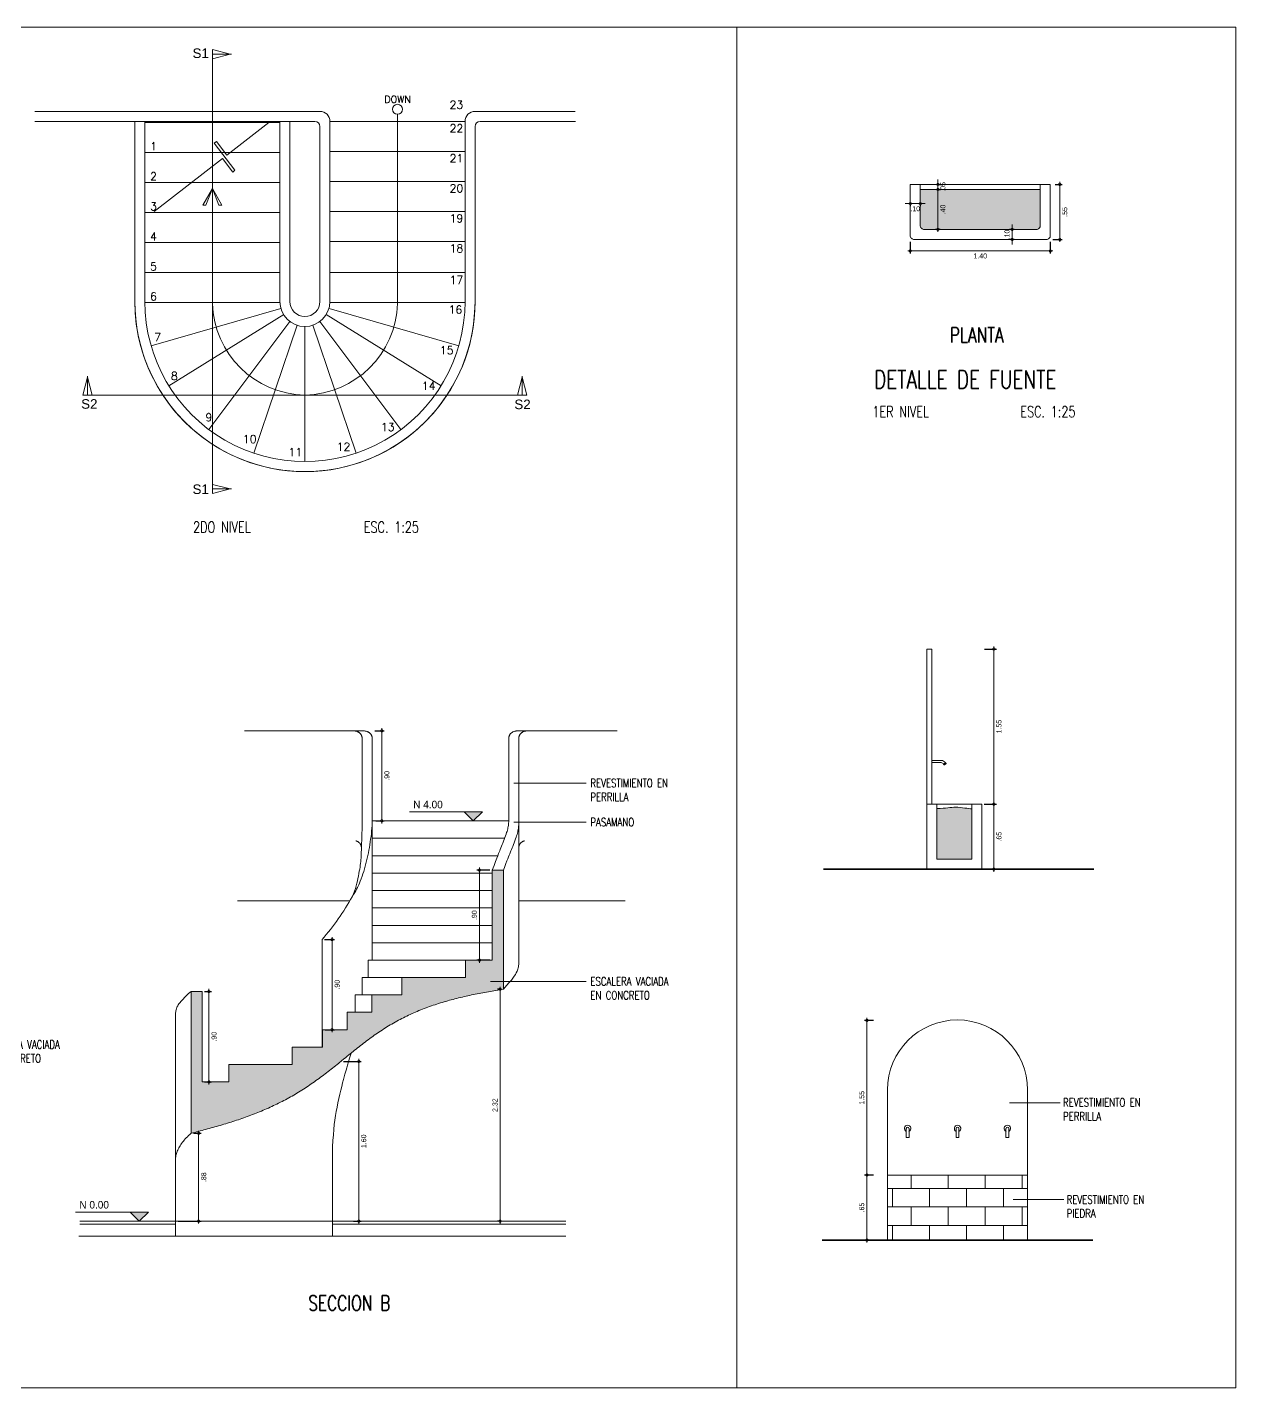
# Model space of a CAD drawing. Header units: metres. Extents: x 113 to 2416, y -346 to 476.
# Drawn here: x 266.05 to 278.13, y -166.51 to -152.91 of the extents above; entities that cross this region are included whole.
import ezdxf

# ---------------------------------------------------------------- set-up
doc = ezdxf.new("R2010")
doc.units = ezdxf.units.M
doc.header["$PDMODE"] = 34
for name, pattern in [('0', [0]), ('CONTINU', [0]), ('DASHED', [0.75, 0.5, -0.25])]:
    doc.linetypes.add(name, pattern=pattern)
doc.layers.get('0').update_dxf_attribs({"color": 250, "linetype": '0', "lineweight": 20})
doc.layers.get('Defpoints').update_dxf_attribs({"color": 6})
for name, color, linetype, lineweight in [('A-FLOR', 253, 'Continuous', 0), ('baranda vidrio', 143, 'Continuous', 0), ('corte', 250, 'Continuous', 20), ('DIMENSIONES', 5, 'Continuous', 5), ('muros bajitos', 252, 'Continuous', 5), ('piscina', 131, 'Continuous', 0), ('piso', 253, 'Continuous', 0), ('SE-2', 252, 'Continuous', 9), ('SE-3', 253, 'Continuous', 5), ('textos', 7, 'Continuous', 0)]:
    doc.layers.add(name, color=color, linetype=linetype, lineweight=lineweight)
doc.layers.add('RELLENO SECCION', color=8, linetype='Continuous', lineweight=0, transparency=0.4)
doc.styles.add('Arch-Dim', font='romans.shx', dxfattribs={"width": 0.75})
doc.styles.add('ESC100-2mm', font='arial.ttf', dxfattribs={"height": 0.15})
doc.styles.add('ESC25-2mm', font='arial.ttf', dxfattribs={"height": 0.05})
doc.styles.add('Roman', font='romans')
doc.styles.get("Standard").update_dxf_attribs({"font": 'arial.ttf', "height": 0.1875})
doc.dimstyles.new('DIMS25', dxfattribs={"dimtxt": 0.05, "dimasz": 0.05, "dimexe": 0.025, "dimexo": 0.025, "dimgap": 0.025, "dimtad": 2, "dimzin": 4, "dimdsep": 46, "dimtxsty": 'ESC25-2mm', "dimblk": 'DOTSMALL', "dimcen": 0.025, "dimdle": 0.025, "dimclrd": 256, "dimclre": 256, "dimclrt": 1, "dimadec": 0, "dimazin": 0, "dimtfac": 1, "dimtix": 1, "dimtmove": 2, "dimatfit": 3, "dimfxl": 1, "dimtolj": 1, "dimtzin": 0, "dimlwd": -1, "dimarcsym": 0})

# ---------------------------------------------------------------- blocks, each defined once
blk = doc.blocks.new('_DotSmall')
at = {"color": 0, "linetype": 'ByBlock', "lineweight": 13, "const_width": 0.5}
blk.add_lwpolyline([(-0.0625, 0, 1), (0.0625, 0, 1)], format="xyb", close=True, dxfattribs=at)
blk = doc.blocks.new('*D507')
at = {"layer": 'Defpoints', "color": 0, "transparency": 16777216}
for p in [(275.646, -160.674), (275.646, -161.324), (275.713, -161.324)]:
    blk.add_point(p, dxfattribs=at)
at = {"layer": 'DIMENSIONES', "lineweight": -2, "transparency": 16777216}
for p, q in [((275.671, -160.674), (275.738, -160.674)), ((275.671, -161.324), (275.738, -161.324))]:
    blk.add_line(p, q, dxfattribs=at)
at = {"layer": 'DIMENSIONES', "transparency": 16777216}
blk.add_line((275.713, -160.649), (275.713, -161.349), dxfattribs=at)
at = {"layer": 'DIMENSIONES', "transparency": 16777216, "xscale": 0.05, "yscale": 0.05, "zscale": 0.05}
for p, rotation in [((275.713, -160.674), 90), ((275.713, -161.324), 270)]:
    blk.add_blockref('_DotSmall', p, dxfattribs=dict(at, rotation=rotation))
at = {"layer": 'DIMENSIONES', "color": 5, "lineweight": 13, "transparency": 16777216, "insert": (275.764, -160.999), "char_height": 0.05, "attachment_point": 5, "rotation": 90, "style": 'ESC25-2mm'}
blk.add_mtext('\\A1;.65', dxfattribs=at)
blk = doc.blocks.new('*D508')
at = {"layer": 'Defpoints', "color": 0, "transparency": 16777216}
for p in [(274.877, -155.031), (276.277, -155.031), (276.277, -155.145)]:
    blk.add_point(p, dxfattribs=at)
at = {"layer": 'DIMENSIONES', "lineweight": -2, "transparency": 16777216}
for p, q in [((274.877, -155.056), (274.877, -155.17)), ((276.277, -155.056), (276.277, -155.17))]:
    blk.add_line(p, q, dxfattribs=at)
at = {"layer": 'DIMENSIONES', "transparency": 16777216}
blk.add_line((274.852, -155.145), (276.302, -155.145), dxfattribs=at)
at = {"layer": 'DIMENSIONES', "transparency": 16777216, "xscale": 0.05, "yscale": 0.05, "zscale": 0.05, "rotation": 180}
blk.add_blockref('_DotSmall', (274.877, -155.145), dxfattribs=at)
at = {"layer": 'DIMENSIONES', "transparency": 16777216, "xscale": 0.05, "yscale": 0.05, "zscale": 0.05}
blk.add_blockref('_DotSmall', (276.277, -155.145), dxfattribs=at)
at = {"layer": 'DIMENSIONES', "color": 5, "lineweight": 13, "transparency": 16777216, "insert": (275.577, -155.196), "char_height": 0.05, "attachment_point": 5, "style": 'ESC25-2mm'}
blk.add_mtext('\\A1;1.40', dxfattribs=at)
blk = doc.blocks.new('*D509')
at = {"layer": 'Defpoints', "color": 0, "transparency": 16777216}
for p in [(276.301, -154.481), (276.371, -154.481), (276.277, -155.031)]:
    blk.add_point(p, dxfattribs=at)
at = {"layer": 'DIMENSIONES', "lineweight": -2, "transparency": 16777216}
for p, q in [((276.326, -154.481), (276.396, -154.481)), ((276.302, -155.031), (276.396, -155.031))]:
    blk.add_line(p, q, dxfattribs=at)
at = {"layer": 'DIMENSIONES', "transparency": 16777216}
blk.add_line((276.371, -155.056), (276.371, -154.456), dxfattribs=at)
at = {"layer": 'DIMENSIONES', "transparency": 16777216, "xscale": 0.05, "yscale": 0.05, "zscale": 0.05}
for p, rotation in [((276.371, -154.481), 90), ((276.371, -155.031), 270)]:
    blk.add_blockref('_DotSmall', p, dxfattribs=dict(at, rotation=rotation))
at = {"layer": 'DIMENSIONES', "color": 5, "lineweight": 13, "transparency": 16777216, "insert": (276.421, -154.756), "char_height": 0.05, "attachment_point": 5, "rotation": 90, "style": 'ESC25-2mm'}
blk.add_mtext('\\A1;.55', dxfattribs=at)
blk = doc.blocks.new('*D513')
at = {"layer": 'Defpoints', "color": 0, "transparency": 16777216}
for p in [(275.594, -159.124), (275.713, -159.124), (275.592, -160.674)]:
    blk.add_point(p, dxfattribs=at)
at = {"layer": 'DIMENSIONES', "lineweight": -2, "transparency": 16777216}
for p, q in [((275.619, -159.124), (275.738, -159.124)), ((275.617, -160.674), (275.738, -160.674))]:
    blk.add_line(p, q, dxfattribs=at)
at = {"layer": 'DIMENSIONES', "transparency": 16777216}
blk.add_line((275.713, -160.699), (275.713, -159.099), dxfattribs=at)
at = {"layer": 'DIMENSIONES', "transparency": 16777216, "xscale": 0.05, "yscale": 0.05, "zscale": 0.05}
for p, rotation in [((275.713, -159.124), 90), ((275.713, -160.674), 270)]:
    blk.add_blockref('_DotSmall', p, dxfattribs=dict(at, rotation=rotation))
at = {"layer": 'DIMENSIONES', "color": 5, "lineweight": 13, "transparency": 16777216, "insert": (275.764, -159.899), "char_height": 0.05, "attachment_point": 5, "rotation": 90, "style": 'ESC25-2mm'}
blk.add_mtext('\\A1;1.55', dxfattribs=at)
blk = doc.blocks.new('*D514')
at = {"layer": 'Defpoints', "color": 0, "transparency": 16777216}
for p in [(274.444, -164.38), (274.535, -164.38), (274.535, -165.03)]:
    blk.add_point(p, dxfattribs=at)
at = {"layer": 'DIMENSIONES', "transparency": 16777216}
blk.add_line((274.444, -165.055), (274.444, -164.355), dxfattribs=at)
at = {"layer": 'DIMENSIONES', "lineweight": -2, "transparency": 16777216}
for p, q in [((274.51, -164.38), (274.419, -164.38)), ((274.51, -165.03), (274.419, -165.03))]:
    blk.add_line(p, q, dxfattribs=at)
at = {"layer": 'DIMENSIONES', "transparency": 16777216, "xscale": 0.05, "yscale": 0.05, "zscale": 0.05}
for p, rotation in [((274.444, -164.38), 90), ((274.444, -165.03), 270)]:
    blk.add_blockref('_DotSmall', p, dxfattribs=dict(at, rotation=rotation))
at = {"layer": 'DIMENSIONES', "color": 5, "lineweight": 13, "transparency": 16777216, "insert": (274.393, -164.705), "char_height": 0.05, "attachment_point": 5, "rotation": 90, "style": 'ESC25-2mm'}
blk.add_mtext('\\A1;.65', dxfattribs=at)
blk = doc.blocks.new('*D515')
at = {"layer": 'Defpoints', "color": 0, "transparency": 16777216}
for p in [(274.444, -162.835), (274.535, -162.835), (274.535, -164.38)]:
    blk.add_point(p, dxfattribs=at)
at = {"layer": 'DIMENSIONES', "lineweight": -2, "transparency": 16777216}
for p, q in [((274.51, -162.835), (274.419, -162.835)), ((274.51, -164.38), (274.419, -164.38))]:
    blk.add_line(p, q, dxfattribs=at)
at = {"layer": 'DIMENSIONES', "transparency": 16777216}
blk.add_line((274.444, -164.405), (274.444, -162.81), dxfattribs=at)
at = {"layer": 'DIMENSIONES', "transparency": 16777216, "xscale": 0.05, "yscale": 0.05, "zscale": 0.05}
for p, rotation in [((274.444, -162.835), 90), ((274.444, -164.38), 270)]:
    blk.add_blockref('_DotSmall', p, dxfattribs=dict(at, rotation=rotation))
at = {"layer": 'DIMENSIONES', "color": 5, "transparency": 16777216, "insert": (274.393, -163.608), "char_height": 0.05, "attachment_point": 5, "rotation": 90, "style": 'ESC25-2mm'}
blk.add_mtext('\\A1;1.55', dxfattribs=at)
blk = doc.blocks.new('*D518')
at = {"layer": 'Defpoints', "color": 0, "transparency": 16777216}
for p in [(270.572, -161.333), (270.7, -161.333), (270.7, -162.233)]:
    blk.add_point(p, dxfattribs=at)
at = {"layer": 'DIMENSIONES', "lineweight": -2, "transparency": 16777216}
for p, q in [((270.675, -161.333), (270.547, -161.333)), ((270.675, -162.233), (270.547, -162.233))]:
    blk.add_line(p, q, dxfattribs=at)
at = {"layer": 'DIMENSIONES', "transparency": 16777216}
blk.add_line((270.572, -162.258), (270.572, -161.308), dxfattribs=at)
at = {"layer": 'DIMENSIONES', "transparency": 16777216, "xscale": 0.05, "yscale": 0.05, "zscale": 0.05}
for p, rotation in [((270.572, -161.333), 90), ((270.572, -162.233), 270)]:
    blk.add_blockref('_DotSmall', p, dxfattribs=dict(at, rotation=rotation))
at = {"layer": 'DIMENSIONES', "color": 5, "lineweight": 13, "transparency": 16777216, "insert": (270.521, -161.783), "char_height": 0.05, "attachment_point": 5, "rotation": 90, "style": 'ESC25-2mm'}
blk.add_mtext('\\A1;.90', dxfattribs=at)
blk = doc.blocks.new('*D519')
at = {"layer": 'Defpoints', "color": 0, "transparency": 16777216}
for p in [(269.501, -159.941), (269.596, -159.941), (269.512, -160.841)]:
    blk.add_point(p, dxfattribs=at)
at = {"layer": 'DIMENSIONES', "lineweight": -2, "transparency": 16777216}
for p, q in [((269.526, -159.941), (269.621, -159.941)), ((269.537, -160.841), (269.621, -160.841))]:
    blk.add_line(p, q, dxfattribs=at)
at = {"layer": 'DIMENSIONES', "transparency": 16777216}
blk.add_line((269.596, -160.866), (269.596, -159.916), dxfattribs=at)
at = {"layer": 'DIMENSIONES', "transparency": 16777216, "xscale": 0.05, "yscale": 0.05, "zscale": 0.05}
for p, rotation in [((269.596, -159.941), 90), ((269.596, -160.841), 270)]:
    blk.add_blockref('_DotSmall', p, dxfattribs=dict(at, rotation=rotation))
at = {"layer": 'DIMENSIONES', "color": 5, "lineweight": 13, "transparency": 16777216, "insert": (269.647, -160.391), "char_height": 0.05, "attachment_point": 5, "rotation": 90, "style": 'ESC25-2mm'}
blk.add_mtext('\\A1;.90', dxfattribs=at)
blk = doc.blocks.new('*D521')
at = {"layer": 'corte', "lineweight": -2, "transparency": 16777216}
for p, q in [((267.825, -162.546), (267.894, -162.546)), ((267.825, -163.45), (267.894, -163.45))]:
    blk.add_line(p, q, dxfattribs=at)
at = {"layer": 'corte', "transparency": 16777216}
blk.add_line((267.869, -163.475), (267.869, -162.521), dxfattribs=at)
at = {"layer": 'Defpoints', "color": 0, "transparency": 16777216}
for p in [(267.8, -162.546), (267.869, -162.546), (267.8, -163.45)]:
    blk.add_point(p, dxfattribs=at)
at = {"layer": 'corte', "transparency": 16777216, "xscale": 0.05, "yscale": 0.05, "zscale": 0.05}
for p, rotation in [((267.869, -162.546), 90), ((267.869, -163.45), 270)]:
    blk.add_blockref('_DotSmall', p, dxfattribs=dict(at, rotation=rotation))
at = {"layer": 'corte', "color": 5, "transparency": 16777216, "insert": (267.92, -162.998), "char_height": 0.05, "attachment_point": 5, "rotation": 90, "style": 'ESC25-2mm'}
blk.add_mtext('\\A1;.90', dxfattribs=at)
blk = doc.blocks.new('*D522')
at = {"layer": 'Defpoints', "color": 0, "transparency": 16777216}
for p in [(269, -162.027), (269.099, -162.027), (269.004, -162.928)]:
    blk.add_point(p, dxfattribs=at)
at = {"layer": 'DIMENSIONES', "lineweight": -2, "transparency": 16777216}
for p, q in [((269.025, -162.027), (269.124, -162.027)), ((269.029, -162.928), (269.124, -162.928))]:
    blk.add_line(p, q, dxfattribs=at)
at = {"layer": 'DIMENSIONES', "transparency": 16777216}
blk.add_line((269.099, -162.953), (269.099, -162.002), dxfattribs=at)
at = {"layer": 'DIMENSIONES', "transparency": 16777216, "xscale": 0.05, "yscale": 0.05, "zscale": 0.05}
for p, rotation in [((269.099, -162.027), 90), ((269.099, -162.928), 270)]:
    blk.add_blockref('_DotSmall', p, dxfattribs=dict(at, rotation=rotation))
at = {"layer": 'DIMENSIONES', "color": 5, "lineweight": 13, "transparency": 16777216, "insert": (269.15, -162.478), "char_height": 0.05, "attachment_point": 5, "rotation": 90, "style": 'ESC25-2mm'}
blk.add_mtext('\\A1;.90', dxfattribs=at)
blk = doc.blocks.new('*D524')
at = {"layer": 'Defpoints', "color": 0, "transparency": 16777216}
for p in [(270.811, -162.523), (270.778, -164.841), (270.811, -164.841)]:
    blk.add_point(p, dxfattribs=at)
at = {"layer": 'DIMENSIONES', "lineweight": -2, "transparency": 16777216}
for p, q in [((270.786, -162.523), (270.753, -162.523)), ((270.786, -164.841), (270.753, -164.841))]:
    blk.add_line(p, q, dxfattribs=at)
at = {"layer": 'DIMENSIONES', "transparency": 16777216}
blk.add_line((270.778, -162.498), (270.778, -164.866), dxfattribs=at)
at = {"layer": 'DIMENSIONES', "transparency": 16777216, "xscale": 0.05, "yscale": 0.05, "zscale": 0.05}
for p, rotation in [((270.778, -162.523), 90), ((270.778, -164.841), 270)]:
    blk.add_blockref('_DotSmall', p, dxfattribs=dict(at, rotation=rotation))
at = {"layer": 'DIMENSIONES', "color": 5, "lineweight": 13, "transparency": 16777216, "insert": (270.728, -163.682), "char_height": 0.05, "attachment_point": 5, "rotation": 90, "style": 'ESC25-2mm'}
blk.add_mtext('\\A1;2.32', dxfattribs=at)
blk = doc.blocks.new('*D525')
at = {"layer": 'Defpoints', "color": 0, "transparency": 16777216}
for p in [(267.69, -163.963), (267.535, -164.841), (267.766, -164.841)]:
    blk.add_point(p, dxfattribs=at)
at = {"layer": 'DIMENSIONES', "lineweight": -2, "transparency": 16777216}
for p, q in [((267.715, -163.963), (267.791, -163.963)), ((267.56, -164.841), (267.791, -164.841))]:
    blk.add_line(p, q, dxfattribs=at)
at = {"layer": 'DIMENSIONES', "transparency": 16777216}
blk.add_line((267.766, -163.938), (267.766, -164.866), dxfattribs=at)
at = {"layer": 'DIMENSIONES', "transparency": 16777216, "xscale": 0.05, "yscale": 0.05, "zscale": 0.05}
for p, rotation in [((267.766, -163.963), 90), ((267.766, -164.841), 270)]:
    blk.add_blockref('_DotSmall', p, dxfattribs=dict(at, rotation=rotation))
at = {"layer": 'DIMENSIONES', "color": 5, "lineweight": 13, "transparency": 16777216, "insert": (267.817, -164.402), "char_height": 0.05, "attachment_point": 5, "rotation": 90, "style": 'ESC25-2mm'}
blk.add_mtext('\\A1;.88', dxfattribs=at)
blk = doc.blocks.new('*D526')
at = {"layer": 'Defpoints', "color": 0, "transparency": 16777216}
for p in [(269.187, -163.245), (269.29, -164.841), (269.366, -164.841)]:
    blk.add_point(p, dxfattribs=at)
at = {"layer": 'DIMENSIONES', "lineweight": -2, "transparency": 16777216}
for p, q in [((269.212, -163.245), (269.391, -163.245)), ((269.315, -164.841), (269.391, -164.841))]:
    blk.add_line(p, q, dxfattribs=at)
at = {"layer": 'DIMENSIONES', "transparency": 16777216}
blk.add_line((269.366, -163.22), (269.366, -164.866), dxfattribs=at)
at = {"layer": 'DIMENSIONES', "transparency": 16777216, "xscale": 0.05, "yscale": 0.05, "zscale": 0.05}
for p, rotation in [((269.366, -163.245), 90), ((269.366, -164.841), 270)]:
    blk.add_blockref('_DotSmall', p, dxfattribs=dict(at, rotation=rotation))
at = {"layer": 'DIMENSIONES', "color": 5, "lineweight": 13, "transparency": 16777216, "insert": (269.416, -164.043), "char_height": 0.05, "attachment_point": 5, "rotation": 90, "style": 'ESC25-2mm'}
blk.add_mtext('\\A1;1.60', dxfattribs=at)
blk = doc.blocks.new('INDI.PISO')
blk.add_hatch(color=256).paths.add_polyline_path([(0, 0), (0.183, 0), (0.092, -0.092)])
blk.add_line((0.183, 0), (0.728, 0))
blk.add_lwpolyline([(0, 0), (0.183, 0), (0.092, -0.092), (0, 0)])
blk = doc.blocks.new('*D528')
at = {"layer": 'Defpoints', "color": 0, "transparency": 16777216}
for p in [(275.137, -154.481), (275.137, -154.531), (275.154, -154.531)]:
    blk.add_point(p, dxfattribs=at)
at = {"layer": 'DIMENSIONES', "transparency": 16777216}
for p, q in [((275.154, -154.481), (275.154, -154.431)), ((275.154, -154.481), (275.154, -154.531)), ((275.154, -154.531), (275.154, -154.581))]:
    blk.add_line(p, q, dxfattribs=at)
at = {"layer": 'DIMENSIONES', "lineweight": -2, "transparency": 16777216}
for p, q in [((275.162, -154.481), (275.179, -154.481)), ((275.162, -154.531), (275.179, -154.531))]:
    blk.add_line(p, q, dxfattribs=at)
at = {"layer": 'DIMENSIONES', "transparency": 16777216, "xscale": 0.05, "yscale": 0.05, "zscale": 0.05}
for p, rotation in [((275.154, -154.481), 270), ((275.154, -154.531), 90)]:
    blk.add_blockref('_DotSmall', p, dxfattribs=dict(at, rotation=rotation))
at = {"layer": 'DIMENSIONES', "color": 5, "lineweight": 13, "transparency": 16777216, "insert": (275.204, -154.506), "char_height": 0.05, "attachment_point": 5, "rotation": 90, "style": 'ESC25-2mm'}
blk.add_mtext('\\A1;.05', dxfattribs=at)
blk = doc.blocks.new('*D529')
at = {"layer": 'Defpoints', "color": 0, "transparency": 16777216}
for p in [(275.137, -154.531), (275.154, -154.931), (275.2, -154.931)]:
    blk.add_point(p, dxfattribs=at)
at = {"layer": 'DIMENSIONES', "transparency": 16777216}
blk.add_line((275.154, -154.506), (275.154, -154.956), dxfattribs=at)
at = {"layer": 'DIMENSIONES', "lineweight": -2, "transparency": 16777216}
for p, q in [((275.162, -154.531), (275.179, -154.531)), ((275.175, -154.931), (275.129, -154.931))]:
    blk.add_line(p, q, dxfattribs=at)
at = {"layer": 'DIMENSIONES', "transparency": 16777216, "xscale": 0.05, "yscale": 0.05, "zscale": 0.05}
for p, rotation in [((275.154, -154.531), 90), ((275.154, -154.931), 270)]:
    blk.add_blockref('_DotSmall', p, dxfattribs=dict(at, rotation=rotation))
at = {"layer": 'DIMENSIONES', "color": 5, "transparency": 16777216, "insert": (275.204, -154.731), "char_height": 0.05, "attachment_point": 5, "rotation": 90, "style": 'ESC25-2mm'}
blk.add_mtext('\\A1;.40', dxfattribs=at)
blk = doc.blocks.new('*D530')
at = {"layer": 'Defpoints', "color": 0, "transparency": 16777216}
for p in [(274.877, -154.658), (274.977, -154.658), (274.977, -154.673)]:
    blk.add_point(p, dxfattribs=at)
at = {"layer": 'DIMENSIONES', "transparency": 16777216}
for p, q in [((274.877, -154.673), (274.827, -154.673)), ((274.877, -154.673), (274.977, -154.673)), ((274.977, -154.673), (275.027, -154.673))]:
    blk.add_line(p, q, dxfattribs=at)
at = {"layer": 'DIMENSIONES', "lineweight": -2, "transparency": 16777216}
for p, q in [((274.877, -154.683), (274.877, -154.698)), ((274.977, -154.683), (274.977, -154.698))]:
    blk.add_line(p, q, dxfattribs=at)
at = {"layer": 'DIMENSIONES', "transparency": 16777216, "xscale": 0.05, "yscale": 0.05, "zscale": 0.05}
blk.add_blockref('_DotSmall', (274.877, -154.673), dxfattribs=at)
at = {"layer": 'DIMENSIONES', "transparency": 16777216, "xscale": 0.05, "yscale": 0.05, "zscale": 0.05, "rotation": 180}
blk.add_blockref('_DotSmall', (274.977, -154.673), dxfattribs=at)
at = {"layer": 'DIMENSIONES', "color": 5, "lineweight": 13, "transparency": 16777216, "insert": (274.927, -154.724), "char_height": 0.05, "attachment_point": 5, "style": 'ESC25-2mm'}
blk.add_mtext('\\A1;.10', dxfattribs=at)
blk = doc.blocks.new('*D531')
at = {"layer": 'Defpoints', "color": 0, "transparency": 16777216}
for p in [(275.941, -154.931), (275.895, -155.031), (275.941, -155.031)]:
    blk.add_point(p, dxfattribs=at)
at = {"layer": 'DIMENSIONES', "lineweight": -2, "transparency": 16777216}
for p, q in [((275.916, -154.931), (275.87, -154.931)), ((275.916, -155.031), (275.87, -155.031))]:
    blk.add_line(p, q, dxfattribs=at)
at = {"layer": 'DIMENSIONES', "transparency": 16777216}
for p, q in [((275.895, -154.931), (275.895, -154.881)), ((275.895, -154.931), (275.895, -155.031)), ((275.895, -155.031), (275.895, -155.081))]:
    blk.add_line(p, q, dxfattribs=at)
at = {"layer": 'DIMENSIONES', "transparency": 16777216, "xscale": 0.05, "yscale": 0.05, "zscale": 0.05}
for p, rotation in [((275.895, -154.931), 270), ((275.895, -155.031), 90)]:
    blk.add_blockref('_DotSmall', p, dxfattribs=dict(at, rotation=rotation))
at = {"layer": 'DIMENSIONES', "color": 5, "lineweight": 13, "transparency": 16777216, "insert": (275.844, -154.981), "char_height": 0.05, "attachment_point": 5, "rotation": 90, "style": 'ESC25-2mm'}
blk.add_mtext('\\A1;.10', dxfattribs=at)

msp = doc.modelspace()

# ---------------------------------------------------------------- hatches: boundary and pattern name
at = {"true_color": 0xdac8a9, "transparency": 33554636}
h = msp.add_hatch(dxfattribs=at)
h.set_pattern_fill('AR-B816', color=9, scale=0.00091)
h.set_pattern_definition([(0, (-134.69547, -218.32337), (0, 0.184912), []), (90, (-134.69547, -218.32337), (-0.184912, 0.184912), [0.184912, -0.184912])])
h.paths.add_polyline_path([(276.049, -164.38), (274.649, -164.38), (274.649, -165.03), (276.049, -165.03)])
at = {"layer": 'piscina', "transparency": 33554534}
h = msp.add_hatch(color=256, dxfattribs=at)
h.dxf.hatch_style = 1
h.set_gradient(color1=(204, 224, 239), color2=(122, 175, 223), name='CURVED')
edge = h.paths.add_edge_path()
edge.add_spline(control_points=[(275.492, -160.72), (275.463, -160.72), (275.312, -160.691), (275.241, -160.717), (275.142, -160.717)], knot_values=[0, 0, 0, 0, 1, 2, 2, 2, 2], degree=3, periodic=0)
edge.add_line((275.142, -160.717), (275.142, -161.224))
edge.add_line((275.142, -161.224), (275.492, -161.224))
edge.add_line((275.492, -161.224), (275.492, -160.72))
at = {"layer": 'piso', "transparency": 33554554}
h = msp.add_hatch(color=256, dxfattribs=at)
h.set_gradient(color1=(122, 175, 223), color2=(173, 221, 247), rotation=90)
edge = h.paths.add_edge_path()
edge.add_line((274.977, -154.531), (274.977, -154.891))
edge.add_arc((275.017, -154.891), 0.04, 180, 270)
edge.add_line((275.017, -154.931), (275.432, -154.931))
edge.add_line((275.432, -154.931), (275.432, -154.531))
edge.add_line((275.432, -154.531), (274.977, -154.531))
edge = h.paths.add_edge_path()
edge.add_line((275.432, -154.531), (275.432, -154.931))
edge.add_line((275.432, -154.931), (276.137, -154.931))
edge.add_arc((276.137, -154.891), 0.04, 270, 360)
edge.add_line((276.177, -154.891), (276.177, -154.531))
edge.add_line((276.177, -154.531), (275.432, -154.531))
at = {"layer": 'RELLENO SECCION', "linetype": 'CONTINU', "transparency": 33554483}
h = msp.add_hatch(color=256, dxfattribs=at)
h.dxf.hatch_style = 1
edge = h.paths.add_edge_path()
edge.add_line((269.798, -162.406), (269.798, -162.58))
edge.add_line((269.798, -162.58), (269.496, -162.58))
edge.add_line((269.496, -162.58), (269.496, -162.754))
edge.add_line((269.496, -162.754), (269.25, -162.754))
edge.add_line((269.25, -162.754), (269.25, -162.928))
edge.add_line((269.25, -162.928), (269.004, -162.928))
edge.add_line((269.004, -162.928), (269.004, -163.102))
edge.add_line((269.004, -163.102), (268.702, -163.102))
edge.add_line((268.702, -163.102), (268.702, -163.276))
edge.add_line((268.702, -163.276), (268.066, -163.276))
edge.add_line((268.066, -163.276), (268.066, -163.45))
edge.add_line((268.066, -163.45), (267.8, -163.45))
edge.add_line((267.8, -163.45), (267.8, -162.546))
edge.add_line((267.8, -162.546), (267.69, -162.546))
edge.add_line((267.69, -162.546), (267.69, -163.963))
edge.add_spline(control_points=[(267.69, -163.963), (267.714, -163.957), (267.763, -163.945), (267.836, -163.925), (267.909, -163.905), (268.007, -163.877), (268.127, -163.84), (268.27, -163.79), (268.411, -163.734), (268.549, -163.672), (268.684, -163.601), (268.814, -163.523), (268.939, -163.438), (269.06, -163.347), (269.149, -163.276), (269.198, -163.236), (269.237, -163.204)], knot_values=[0.510874, 0.510874, 0.510874, 0.510874, 0.532613, 0.554352, 0.576091, 0.59783, 0.641309, 0.684787, 0.728265, 0.771744, 0.815222, 0.8587, 0.902178, 0.945657, 0.989135, 1, 1, 1, 1], degree=3, periodic=0)
edge.add_spline(control_points=[(269.237, -163.204), (269.256, -163.188), (269.315, -163.141), (269.414, -163.062), (269.536, -162.972), (269.663, -162.889), (269.795, -162.815), (269.932, -162.75), (270.074, -162.695), (270.218, -162.649), (270.364, -162.609), (270.512, -162.576), (270.661, -162.547), (270.761, -162.531), (270.811, -162.523)], knot_values=[0, 0, 0, 0, 0.021739, 0.065217, 0.108696, 0.152174, 0.195652, 0.23913, 0.282609, 0.326087, 0.369565, 0.413043, 0.456522, 0.5, 0.5, 0.5, 0.5], degree=3, periodic=0)
edge.add_spline(control_points=[(270.811, -162.523), (270.811, -162.523), (270.811, -162.523), (270.811, -162.523)], knot_values=[0.666658, 0.666658, 0.666658, 0.666658, 0.666667, 0.666667, 0.666667, 0.666667], degree=3, periodic=0)
edge.add_line((270.811, -162.523), (270.811, -161.333))
edge.add_line((270.811, -161.333), (270.7, -161.333))
edge.add_line((270.7, -161.333), (270.7, -162.233))
edge.add_line((270.7, -162.233), (270.434, -162.233))
edge.add_line((270.434, -162.233), (270.434, -162.406))
edge.add_line((270.434, -162.406), (269.798, -162.406))

# ---------------------------------------------------------------- linework, layer by layer
msp.add_line((274.977, -154.531), (276.177, -154.531))
msp.add_lwpolyline([(274.917, -155.031), (276.237, -155.031, 0.414214), (276.277, -154.991), (276.277, -154.481), (274.877, -154.481), (274.877, -154.991, 0.414214)], format="xyb", close=True)
msp.add_lwpolyline([(274.977, -154.481), (274.977, -154.891, 0.414214), (275.017, -154.931), (276.137, -154.931, 0.414214), (276.177, -154.891), (276.177, -154.481)], format="xyb")
at = {"layer": 'A-FLOR', "lineweight": 35}
for p, q in [((274.009, -161.324), (276.711, -161.324)), ((273.998, -165.03), (276.701, -165.03))]:
    msp.add_line(p, q, dxfattribs=at)
at = {"layer": 'baranda vidrio'}
msp.add_arc((268.828, -155.651), 0.15, 180, 360, dxfattribs=at)
at = {"layer": 'corte'}
for p, q in [((273.145, -152.91), (273.145, -166.506)), ((270.7, -161.333), (270.7, -162.233)), ((270.7, -161.333), (270.811, -161.333)), ((270.811, -162.523), (270.811, -161.333)), ((270.7, -162.233), (270.434, -162.233)), ((270.434, -162.233), (270.434, -162.406)), ((270.434, -162.406), (269.798, -162.406)), ((269.798, -162.406), (269.798, -162.58)), ((267.69, -162.546), (267.69, -163.963)), ((267.69, -162.546), (267.8, -162.546)), ((267.8, -163.45), (267.8, -162.546)), ((269.798, -162.58), (269.496, -162.58)), ((269.496, -162.58), (269.496, -162.754)), ((269.496, -162.754), (269.25, -162.754)), ((269.25, -162.754), (269.25, -162.928)), ((269.25, -162.928), (269.004, -162.928)), ((269.004, -162.928), (269.004, -163.102)), ((269.004, -163.102), (268.702, -163.102)), ((268.702, -163.102), (268.702, -163.276)), ((268.702, -163.276), (268.066, -163.276)), ((268.066, -163.276), (268.066, -163.45)), ((268.066, -163.45), (267.8, -163.45))]:
    msp.add_line(p, q, dxfattribs=at)
for points, knots in [([(270.811, -162.523), (270.761, -162.531), (270.661, -162.547), (270.512, -162.576), (270.364, -162.609), (270.218, -162.649), (270.074, -162.695), (269.932, -162.75), (269.795, -162.815), (269.663, -162.889), (269.536, -162.972), (269.414, -163.062), (269.315, -163.141), (269.256, -163.188), (269.237, -163.204)], [0, 0, 0, 0, 0.0434783, 0.0869565, 0.1304348, 0.173913, 0.2173913, 0.2608696, 0.3043478, 0.3478261, 0.3913043, 0.4347826, 0.4782609, 0.5, 0.5, 0.5, 0.5]), ([(269.237, -163.204), (269.198, -163.236), (269.149, -163.276), (269.06, -163.347), (268.939, -163.438), (268.814, -163.523), (268.684, -163.601), (268.549, -163.672), (268.411, -163.734), (268.27, -163.79), (268.127, -163.84), (268.007, -163.877), (267.909, -163.905), (267.836, -163.925), (267.763, -163.945), (267.714, -163.957), (267.69, -163.963)], [0.510874, 0.510874, 0.510874, 0.510874, 0.5217391, 0.5652174, 0.6086957, 0.6521739, 0.6956522, 0.7391304, 0.7826087, 0.826087, 0.8695652, 0.9130435, 0.9347826, 0.9565217, 0.9782609, 1, 1, 1, 1])]:
    msp.add_open_spline(points, degree=3, knots=knots, dxfattribs=at)
at = {"layer": 'Defpoints', "lineweight": 13}
msp.add_lwpolyline([(259.364, -152.91), (278.13, -152.91), (278.13, -166.506), (259.364, -166.506)], close=True, dxfattribs=at)
at = {"layer": 'muros bajitos'}
for p, q in [((268.978, -153.751), (266.128, -153.751)), ((271.528, -153.751), (270.528, -153.751)), ((268.928, -153.851), (266.128, -153.851)), ((267.128, -153.851), (267.128, -155.651)), ((267.228, -153.851), (267.228, -155.651)), ((268.578, -153.851), (268.578, -155.651)), ((268.678, -153.851), (268.678, -155.651)), ((268.978, -153.901), (268.978, -155.651)), ((269.078, -153.851), (269.078, -155.651)), ((270.428, -153.851), (270.428, -155.651)), ((270.528, -153.901), (270.528, -155.651)), ((271.531, -153.851), (270.578, -153.851))]:
    msp.add_line(p, q, dxfattribs=at)
for centre, radius, start, end in [((268.978, -153.851), 0.1, 0, 90), ((270.528, -153.851), 0.1, 90, 180), ((268.928, -153.901), 0.05, 0, 90), ((270.578, -153.901), 0.05, 90, 180), ((268.828, -155.651), 1.7, 180, 0), ((268.828, -155.651), 1.6, 180, 0.001), ((268.828, -155.651), 0.25, 180, 0), ((268.828, -155.651), 0.15, 180, 0)]:
    msp.add_arc(centre, radius, start, end, dxfattribs=at)
at = {"layer": 'piscina', "transparency": 33554534}
msp.add_open_spline([(275.142, -160.717), (275.241, -160.717), (275.312, -160.691), (275.463, -160.72), (275.492, -160.72)], degree=3, dxfattribs=at)
at = {"layer": 'piso'}
for p, q in [((267.128, -153.851), (267.128, -155.651)), ((267.228, -153.861), (268.578, -153.861)), ((268.048, -154.187), (268.469, -153.861)), ((268.678, -153.851), (268.678, -155.651)), ((270.428, -153.851), (269.078, -153.851)), ((267.228, -154.161), (268.578, -154.161)), ((267.943, -154.052), (267.92, -154.07)), ((267.92, -154.07), (268.129, -154.34)), ((268.048, -154.187), (267.943, -154.052)), ((270.428, -154.151), (269.078, -154.151)), ((267.32, -154.751), (268.004, -154.221)), ((268.108, -154.357), (268.004, -154.221)), ((268.129, -154.34), (268.108, -154.357)), ((270.428, -154.451), (269.078, -154.451)), ((267.228, -154.461), (268.578, -154.461)), ((267.228, -154.761), (268.578, -154.761)), ((270.428, -154.751), (269.078, -154.751)), ((267.228, -155.061), (268.578, -155.061)), ((267.228, -155.061), (268.578, -155.061)), ((270.428, -155.051), (269.078, -155.051)), ((269.078, -155.051), (270.428, -155.051)), ((267.228, -155.361), (268.578, -155.361)), ((270.428, -155.361), (269.078, -155.361)), ((267.228, -155.661), (268.578, -155.661)), ((270.428, -155.661), (269.078, -155.661)), ((268.588, -155.72), (267.291, -156.095)), ((268.616, -155.782), (267.467, -156.492)), ((269.041, -155.782), (270.19, -156.492)), ((269.069, -155.72), (270.365, -156.095)), ((268.678, -155.851), (267.869, -156.931)), ((268.749, -155.888), (268.318, -157.167)), ((268.749, -155.888), (268.318, -157.167)), ((268.828, -155.901), (268.828, -157.251)), ((268.828, -155.901), (268.828, -157.251)), ((268.908, -155.888), (269.339, -157.167)), ((268.908, -155.888), (269.339, -157.167)), ((268.978, -155.851), (269.788, -156.931)), ((267.883, -156.711), (267.883, -156.709))]:
    msp.add_line(p, q, dxfattribs=at)
at = {"layer": 'piso', "linetype": 'DASHED', "ltscale": 0.1}
for p, q in [((268.578, -154.161), (268.578, -153.851)), ((269.078, -154.151), (269.078, -153.851)), ((269.466, -154.451), (269.078, -154.451))]:
    msp.add_line(p, q, dxfattribs=at)
at = {"layer": 'piso'}
msp.add_arc((268.828, -155.651), 1.7, 180, 0.001, dxfattribs=at)
at = {"layer": 'SE-2'}
for p, q in [((275.042, -161.324), (275.042, -159.124)), ((275.092, -159.124), (275.042, -159.124)), ((275.092, -160.674), (275.092, -159.124)), ((268.225, -159.941), (269.4, -159.941)), ((269.4, -160.854), (269.4, -160.018)), ((269.501, -160.018), (269.501, -160.841)), ((270.865, -160.018), (270.865, -160.846)), ((270.965, -159.941), (271.95, -159.941)), ((270.965, -162.254), (270.965, -160.018)), ((275.592, -160.674), (275.042, -160.674)), ((275.142, -161.224), (275.142, -160.674)), ((275.492, -161.224), (275.492, -160.674)), ((275.592, -161.324), (275.592, -160.674)), ((269.501, -160.841), (270.865, -160.841)), ((269.501, -160.841), (269.501, -162.233)), ((269.501, -161.015), (270.822, -161.015)), ((269.501, -161.189), (270.755, -161.189)), ((275.492, -161.224), (275.142, -161.224)), ((269.501, -161.363), (270.7, -161.363)), ((275.592, -161.324), (275.042, -161.324)), ((268.155, -161.641), (269.277, -161.641)), ((269.501, -161.537), (270.7, -161.537)), ((270.965, -161.641), (272.029, -161.641)), ((269.501, -161.711), (270.7, -161.711)), ((269.501, -161.885), (270.7, -161.885)), ((269, -163.102), (269, -162.027)), ((269.501, -162.059), (270.7, -162.059)), ((269.461, -162.233), (270.434, -162.233)), ((269.461, -162.233), (269.461, -162.406)), ((269.399, -162.406), (269.798, -162.406)), ((269.399, -162.406), (269.399, -162.58)), ((269.33, -162.58), (269.496, -162.58)), ((269.33, -162.58), (269.33, -162.754)), ((267.535, -162.781), (267.535, -164.991)), ((274.649, -164.38), (274.649, -163.53)), ((276.049, -164.38), (276.049, -163.53)), ((269.105, -164.098), (269.105, -164.991)), ((266.577, -164.841), (267.535, -164.841)), ((266.577, -164.871), (267.535, -164.871)), ((267.535, -164.841), (269.105, -164.841)), ((269.105, -164.841), (271.434, -164.841)), ((269.105, -164.871), (271.434, -164.871)), ((271.437, -164.991), (266.567, -164.991))]:
    msp.add_line(p, q, dxfattribs=at)
for points in [[(275.092, -160.236), (275.187, -160.236, -0.229227), (275.229, -160.26), (275.229, -160.261), (275.23, -160.261), (275.235, -160.268, -0.285458), (275.234, -160.271), (275.234, -160.271), (275.219, -160.282), (275.219, -160.282, -0.285459), (275.216, -160.282), (275.211, -160.275), (275.211, -160.274)], [(275.229, -160.261), (275.211, -160.274), (275.211, -160.274, 0.243298), (275.187, -160.259), (275.092, -160.259, 0.000391), (275.092, -160.259, 0.000391)]]:
    msp.add_lwpolyline(points, format="xyb", dxfattribs=at)
msp.add_lwpolyline([(276.049, -165.03), (276.049, -164.38), (274.649, -164.38), (274.649, -165.03)], dxfattribs=at)
for centre, radius, start, end in [((267.021, -160.314), 2.617, 319.1179, 330.597), ((275.349, -163.53), 0.7, 0, 180)]:
    msp.add_arc(centre, radius, start, end, dxfattribs=at)
for points, degree in [([(269.4, -160.018), (269.395, -159.941), (269.3, -159.941)], 2), ([(269.501, -160.018), (269.495, -159.941), (269.4, -159.941)], 2), ([(270.865, -160.018), (270.87, -159.941), (270.965, -159.941)], 2), ([(270.965, -160.018), (270.97, -159.941), (271.066, -159.941)], 2), ([(270.865, -160.841), (270.865, -160.856), (270.862, -160.885), (270.852, -160.933), (270.837, -160.983), (270.801, -161.069), (270.785, -161.116), (270.752, -161.195), (270.7, -161.333)], 3), ([(270.965, -160.871), (270.965, -160.886), (270.962, -160.915), (270.952, -160.963), (270.937, -161.013), (270.902, -161.105), (270.885, -161.146), (270.851, -161.231), (270.811, -161.333)], 3), ([(269.393, -161.102), (269.384, -161.054), (269.338, -161.041)], 2), ([(270.965, -161.102), (270.974, -161.054), (271.021, -161.041)], 2), ([(270.961, -162.299), (270.958, -162.314), (270.953, -162.329), (270.948, -162.344)], 3), ([(270.965, -162.254), (270.965, -162.269), (270.964, -162.284), (270.961, -162.299)], 3), ([(270.948, -162.344), (270.926, -162.39), (270.907, -162.418), (270.811, -162.523)], 3), ([(267.69, -162.546), (267.673, -162.56), (267.641, -162.588), (267.603, -162.631), (267.573, -162.662), (267.551, -162.696), (267.538, -162.739), (267.535, -162.767), (267.535, -162.781)], 3), ([(269.29, -163.162), (269.245, -163.308), (269.234, -163.347), (269.14, -163.707), (269.113, -163.923), (269.105, -164.098)], 3), ([(267.69, -163.963), (267.673, -163.978), (267.641, -164.008), (267.603, -164.053), (267.573, -164.098), (267.551, -164.143), (267.538, -164.187), (267.535, -164.217), (267.535, -164.232)], 3)]:
    msp.add_open_spline(points, degree=degree, dxfattribs=at)
for points, knots in [([(269.501, -160.841), (269.5, -160.868), (269.496, -160.942), (269.477, -161.089), (269.443, -161.269), (269.381, -161.454), (269.338, -161.538), (269.301, -161.599)], [-1, -1, -1, -1, -0.9375, -0.875, -0.75, -0.625, -0.5388805, -0.5388805, -0.5388805, -0.5388805]), ([(269.301, -161.599), (269.335, -161.526), (269.371, -161.354), (269.39, -161.236), (269.393, -161.072), (269.4, -160.926), (269.4, -160.854)], [-0.4735567, -0.4735567, -0.4735567, -0.4735567, -0.375, -0.25, -0.125, 0, 0, 0, 0])]:
    msp.add_open_spline(points, degree=3, knots=knots, dxfattribs=at)
at = {"layer": 'SE-3', "linetype": 'Continuous'}
for p, q in [((274.837, -163.915), (274.837, -164.006)), ((274.865, -164.006), (274.865, -163.915)), ((275.337, -163.915), (275.337, -164.006)), ((275.364, -164.006), (275.364, -163.915)), ((275.834, -164.006), (275.834, -163.915)), ((275.862, -163.915), (275.862, -164.006)), ((274.837, -164.006), (274.865, -164.006)), ((275.337, -164.006), (275.364, -164.006)), ((275.862, -164.006), (275.834, -164.006))]:
    msp.add_line(p, q, dxfattribs=at)
for centre, radius, start, end in [((274.851, -163.914), 0.0324, 294.7337, 245.2663), ((274.851, -163.915), 0.0136, 0, 180), ((275.35, -163.914), 0.0324, 294.7337, 245.2663), ((275.35, -163.915), 0.0136, 0, 180), ((275.848, -163.914), 0.0324, 294.7337, 245.2663), ((275.848, -163.915), 0.0136, 0, 180)]:
    msp.add_arc(centre, radius, start, end, dxfattribs=at)
at = {"layer": 'textos', "lineweight": 13}
for p, q in [((267.903, -157.57), (267.903, -153.134)), ((268.082, -153.18), (267.903, -153.134)), ((268.082, -153.18), (267.903, -153.134)), ((267.903, -153.226), (267.903, -153.134)), ((268.082, -153.18), (267.903, -153.226)), ((267.903, -153.18), (268.094, -153.18)), ((268.082, -153.18), (267.903, -153.226)), ((266.656, -156.408), (266.61, -156.586)), ((266.656, -156.408), (266.61, -156.586)), ((266.656, -156.586), (266.656, -156.396)), ((266.656, -156.408), (266.702, -156.586)), ((266.656, -156.408), (266.702, -156.586)), ((271, -156.408), (270.954, -156.586)), ((271, -156.408), (270.954, -156.586)), ((271, -156.586), (271, -156.396)), ((271, -156.408), (271.046, -156.586)), ((271, -156.408), (271.046, -156.586)), ((271.046, -156.586), (266.61, -156.586)), ((266.702, -156.586), (266.61, -156.586)), ((271.046, -156.586), (270.954, -156.586)), ((268.082, -157.524), (267.903, -157.478)), ((268.082, -157.524), (267.903, -157.478)), ((267.903, -157.57), (267.903, -157.478)), ((268.082, -157.524), (267.903, -157.57)), ((267.903, -157.524), (268.094, -157.524)), ((268.082, -157.524), (267.903, -157.57))]:
    msp.add_line(p, q, dxfattribs=at)
at = {"layer": 'textos'}
for p, q in [((269.753, -153.78), (269.753, -155.686)), ((267.903, -154.523), (267.808, -154.689)), ((267.839, -154.689), (267.903, -154.523)), ((267.903, -155.672), (267.903, -154.523)), ((267.999, -154.689), (267.903, -154.523)), ((267.968, -154.689), (267.903, -154.523)), ((267.808, -154.689), (267.839, -154.689)), ((267.968, -154.689), (267.999, -154.689)), ((271.64, -160.465), (270.915, -160.465)), ((271.64, -160.855), (270.915, -160.855)), ((271.64, -162.447), (270.684, -162.447)), ((276.377, -163.657), (275.869, -163.657)), ((276.413, -164.626), (275.905, -164.626))]:
    msp.add_line(p, q, dxfattribs=at)
msp.add_circle((269.753, -153.73), 0.05, dxfattribs=at)
for centre, start, end in [((268.846, -155.643), 181.7409, 268.9148), ((268.811, -155.643), 271.0845, 358.261)]:
    msp.add_arc(centre, 0.943, start, end, dxfattribs=at)

# ---------------------------------------------------------------- block references
at = {"layer": 'textos', "xscale": -1}
for p in [(270.602, -160.75), (267.265, -164.75)]:
    msp.add_blockref('INDI.PISO', p, dxfattribs=at)

# ---------------------------------------------------------------- texts
at = {"layer": 'textos', "attachment_point": 1}
for s, insert, char_height, width, style in [('\\pxt5.9124,29;S1', (267.705, -153.122, -0.133), 0.09552, 0.83629, 'ESC100-2mm'), ('\\pxt5.9124,29;S2', (266.592, -156.627, -0.133), 0.09552, 0.83629, 'ESC100-2mm'), ('\\pxt5.9124,29;S2', (270.921, -156.631, -0.133), 0.09552, 0.83629, 'ESC100-2mm'), ('\\pxt5.9124,29;S1', (267.705, -157.479, -0.133), 0.09552, 0.83629, 'ESC100-2mm'), ('\\pxsm1;{\\H0.2554x;REVESTIMIENTO EN PERRILLA}', (271.681, -160.421, -0.195), 0.32694, 0.97467, 'Arch-Dim'), ('\\pxsm1;{\\H0.2554x;PASAMANO}', (271.681, -160.812, -0.195), 0.32694, 0.97467, 'Arch-Dim'), ('\\pxsm1;{\\H0.2554x;ESCALERA VACIADA EN CONCRETO}', (271.681, -162.403, -0.195), 0.32694, 0.97467, 'Arch-Dim'), ('\\pxsm1;{\\H0.2554x;ESCALERA VACIADA EN CONCRETO}', (265.598, -163.034, -0.195), 0.32694, 0.97467, 'Arch-Dim'), ('\\pxsm1;{\\H0.2554x;REVESTIMIENTO EN PERRILLA}', (276.404, -163.613, -0.195), 0.32694, 0.97467, 'Arch-Dim'), ('\\pxsm1;{\\H0.2554x;REVESTIMIENTO EN PIEDRA}', (276.44, -164.583, -0.195), 0.32694, 0.97467, 'Arch-Dim')]:
    msp.add_mtext(s, dxfattribs=dict(at, insert=insert, char_height=char_height, width=width, style=style))
at = {"layer": 'textos'}
for s, width, gutter_width, insert, char_height, attachment_point, style in [('DOWN', 109.13071, 50, (269.888, -153.594), 0.07, 3, 'Roman'), ('{\\Ftxt|c0;N 4.00}', 2.21694, 0.5, (269.91, -160.64), 0.075, 1, 'ESC100-2mm'), ('{\\Ftxt|c0;N 0.00}', 2.21694, 0.5, (266.574, -164.64), 0.075, 1, 'ESC100-2mm')]:
    msp.add_mtext_dynamic_manual_height_columns(s, width=width, gutter_width=gutter_width, heights=[0], dxfattribs=dict(at, insert=insert, char_height=char_height, attachment_point=attachment_point, style=style))
at = {"layer": 'textos', "char_height": 0.08, "width": 3.38637}
for s, insert, attachment_point in [('\\pxqc;{\\Fromans|c0;23}', (268.649, -153.725), 7), ('\\pxqc;{\\Fromans|c0;22}', (268.649, -153.96), 7), ('\\pxqc;{\\Fromans|c0;1}', (269.008, -154.14), 9), ('\\pxqc;{\\Fromans|c0;21}', (268.649, -154.26), 7), ('\\pxqc;{\\Fromans|c0;2}', (269.008, -154.44), 9), ('\\pxqc;{\\Fromans|c0;20}', (268.649, -154.56), 7), ('\\pxqc;{\\Fromans|c0;3}', (269.008, -154.74), 9), ('\\pxqc;{\\Fromans|c0;19}', (268.649, -154.86), 7), ('\\pxqc;{\\Fromans|c0;4}', (269.008, -155.04), 9), ('\\pxqc;{\\Fromans|c0;18}', (268.649, -155.16), 7), ('\\pxqc;{\\Fromans|c0;5}', (269.008, -155.34), 9), ('\\pxqc;{\\Fromans|c0;17}', (268.649, -155.476), 7), ('\\pxqc;{\\Fromans|c0;6}', (269.008, -155.64), 9), ('\\pxqc;{\\Fromans|c0;16}', (268.639, -155.772), 7), ('\\pxqc;{\\Fromans|c0;7}', (269.049, -156.046), 9), ('\\pxqc;{\\Fromans|c0;15}', (268.552, -156.178), 7), ('\\pxqc;{\\Fromans|c0;8}', (269.216, -156.435), 9), ('\\pxqc;{\\Fromans|c0;14}', (271.758, -156.535), 9), ('\\pxqc;{\\Fromans|c0;9}', (269.561, -156.848), 9), ('\\pxqc;{\\Fromans|c0;13}', (271.349, -156.945), 9), ('\\pxqc;{\\Fromans|c0;10}', (269.969, -157.066), 9), ('\\pxqc;{\\Fromans|c0;11}', (270.425, -157.196), 9), ('\\pxqc;{\\Fromans|c0;12}', (270.907, -157.142), 9)]:
    msp.add_mtext(s, dxfattribs=dict(at, insert=insert, attachment_point=attachment_point))
at = {"layer": 'textos', "lineweight": 13, "style": 'Arch-Dim'}
for s, insert, char_height, attachment_point in [('PLANTA', (275.272, -155.91), 0.15, 1), ('DETALLE DE FUENTE', (274.516, -156.34), 0.18, 1), ('1ER NIVEL', (274.499, -156.697), 0.11, 1), ('ESC. 1:25', (275.977, -156.697), 0.11, 1), ('2DO NIVEL', (267.71, -157.85), 0.11, 1), ('ESC. 1:25', (269.416, -157.85), 0.11, 1), ('\\pxt5,13;SECCION B', (269.681, -165.585), 0.15, 3)]:
    msp.add_mtext_dynamic_manual_height_columns(s, width=26.65337, gutter_width=15, heights=[0], dxfattribs=dict(at, insert=insert, char_height=char_height, attachment_point=attachment_point))

# ---------------------------------------------------------------- dimensions: what is measured, and where the dimension line sits
at = {"layer": 'corte'}
dim = msp.add_linear_dim(base=(267.869, -162.546), p1=(267.8, -163.45), p2=(267.8, -162.546), angle=90, dimstyle='DIMS25', override={"dimclrt": 5}, dxfattribs=at)
dim.commit()
dim.dimension.update_dxf_attribs({"geometry": '*D521', "text_midpoint": (267.92, -162.998)})
at = {"layer": 'DIMENSIONES', "lineweight": 13}
for base, p1, p2, picture, middle in [((275.154, -154.531), (275.137, -154.481), (275.137, -154.531), '*D528', (275.204, -154.506)), ((276.371, -154.481), (276.277, -155.031), (276.301, -154.481), '*D509', (276.421, -154.756)), ((275.895, -155.031), (275.941, -154.931), (275.941, -155.031), '*D531', (275.844, -154.981)), ((275.713, -159.124), (275.592, -160.674), (275.594, -159.124), '*D513', (275.764, -159.899)), ((269.596, -159.941), (269.512, -160.841), (269.501, -159.941), '*D519', (269.647, -160.391)), ((275.713, -161.324), (275.646, -160.674), (275.646, -161.324), '*D507', (275.764, -160.999)), ((270.572, -161.333), (270.7, -162.233), (270.7, -161.333), '*D518', (270.521, -161.783)), ((269.099, -162.027), (269.004, -162.928), (269, -162.027), '*D522', (269.15, -162.478)), ((270.778, -164.841), (270.811, -162.523), (270.811, -164.841), '*D524', (270.728, -163.682)), ((269.366, -164.841), (269.187, -163.245), (269.29, -164.841), '*D526', (269.416, -164.043)), ((267.766, -164.841), (267.69, -163.963), (267.535, -164.841), '*D525', (267.817, -164.402)), ((274.444, -164.38), (274.535, -165.03), (274.535, -164.38), '*D514', (274.393, -164.705))]:
    dim = msp.add_linear_dim(base=base, p1=p1, p2=p2, angle=90, dimstyle='DIMS25', override={"dimclrt": 5}, dxfattribs=at)
    dim.commit()
    dim.dimension.update_dxf_attribs({"geometry": picture, "text_midpoint": middle})
at = {"layer": 'DIMENSIONES', "color": 1}
for base, p1, p2, picture, middle in [((275.154, -154.931), (275.137, -154.531), (275.2, -154.931), '*D529', (275.204, -154.731)), ((274.4436, -162.8346), (274.535, -164.3805), (274.5349, -162.8346), '*D515', (274.3931, -163.6075))]:
    dim = msp.add_linear_dim(base=base, p1=p1, p2=p2, angle=90, dimstyle='DIMS25', override={"dimclrt": 5}, dxfattribs=at)
    dim.commit()
    dim.dimension.update_dxf_attribs({"geometry": picture, "text_midpoint": middle})
at = {"layer": 'DIMENSIONES', "lineweight": 13}
for base, p1, p2, picture, middle in [((274.977, -154.673), (274.877, -154.658), (274.977, -154.658), '*D530', (274.927, -154.724)), ((276.277, -155.145), (274.877, -155.031), (276.277, -155.031), '*D508', (275.577, -155.196))]:
    dim = msp.add_linear_dim(base=base, p1=p1, p2=p2, dimstyle='DIMS25', override={"dimclrt": 5}, dxfattribs=at)
    dim.commit()
    dim.dimension.update_dxf_attribs({"geometry": picture, "text_midpoint": middle})

doc.saveas('drawing.dxf')
